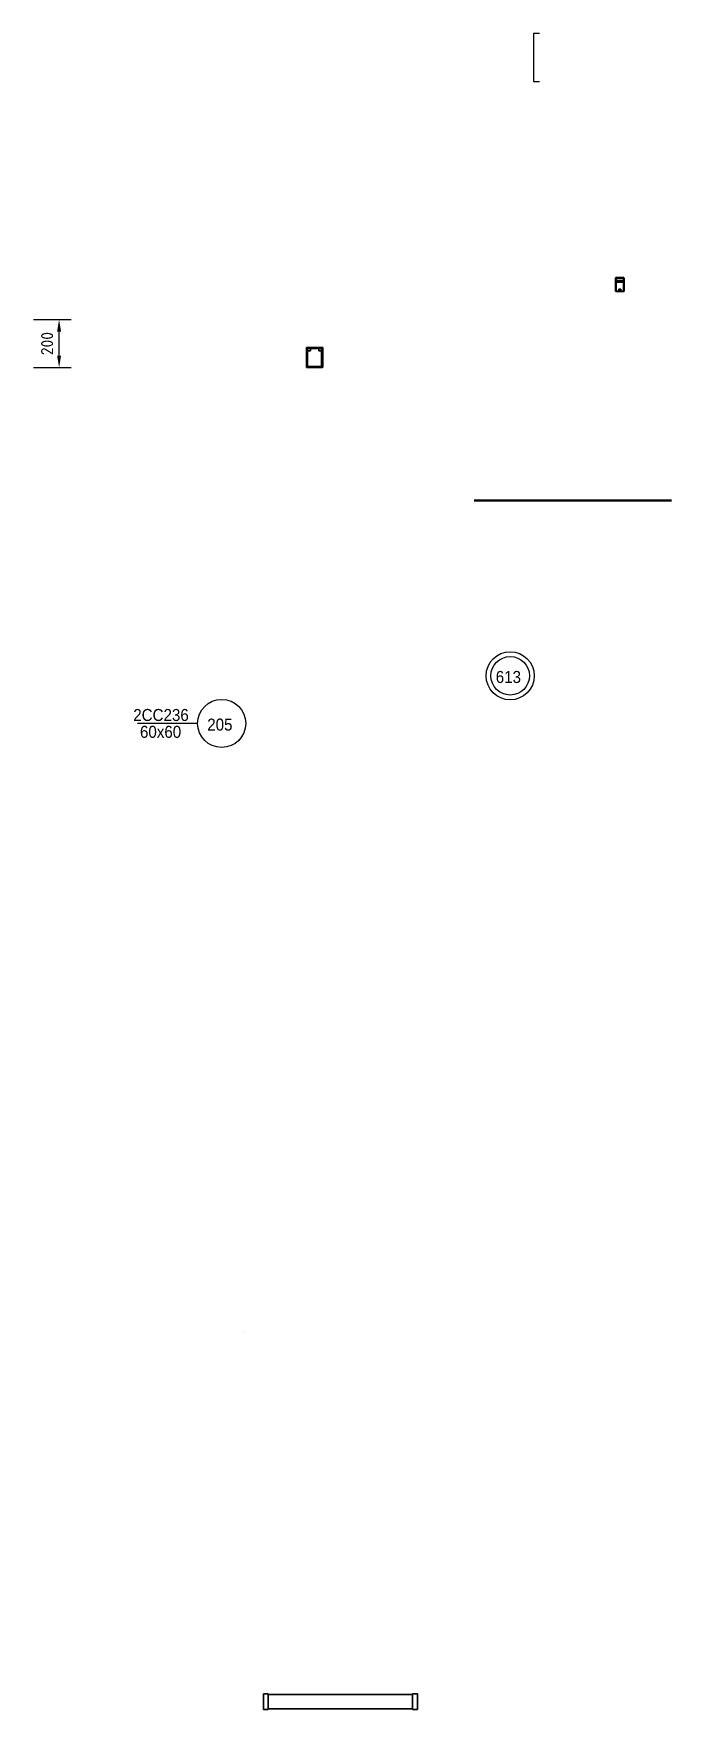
# Model space of a CAD drawing. Header units: millimetres. Extents: x -35117 to 70520, y -28859 to 27816.
# Drawn here: x -16451 to -13800, y -11997 to -5031 of the extents above; entities that cross this region are included whole.
import ezdxf

# ---------------------------------------------------------------- set-up
doc = ezdxf.new("R2010")
doc.units = ezdxf.units.MM
for name, color, linetype in [('CABLE', 6, 'Continuous'), ('DIMENSION', 1, 'Continuous'), ('EQUIPMENT', 7, 'Continuous'), ('FORM', 7, 'Continuous'), ('Насыщение', 7, 'Continuous'), ('ПозицииОборудования', 7, 'Continuous')]:
    doc.layers.add(name, color=color, linetype=linetype)
doc.styles.add('SIMPLEX', font='simplex.shx', dxfattribs={"width": 0.9, "height": 50})
doc.styles.get("Standard").update_dxf_attribs({"font": 'arial.ttf'})
doc.dimstyles.new('М_20 -1', dxfattribs={"dimscale": 0, "dimtxt": 50, "dimasz": 50, "dimexe": 50, "dimexo": 0, "dimgap": 25, "dimtad": 1, "dimdec": 0, "dimrnd": 5, "dimdsep": 46, "dimtxsty": 'SIMPLEX', "dimcen": 50, "dimclrd": 1, "dimclre": 1, "dimclrt": 3, "dimadec": 0, "dimazin": 0, "dimtfac": 1, "dimtdec": 0, "dimtmove": 0, "dimatfit": 3, "dimfxl": 1, "dimtolj": 1, "dimtzin": 0, "dimarcsym": 0})

# ---------------------------------------------------------------- blocks, each defined once
blk = doc.blocks.new('*D47')
at = {"layer": 'Defpoints', "color": 0, "linetype": 'Continuous'}
for p in [(-16450.8, -6219.7), (-16344.5, -6219.7), (-16450.8, -6419.7)]:
    blk.add_point(p, dxfattribs=at)
at = {"layer": 'DIMENSION', "color": 1, "linetype": 'Continuous', "lineweight": -2}
for p, q in [((-16450.8, -6219.7), (-16294.5, -6219.7)), ((-16344.5, -6369.7), (-16344.5, -6269.7)), ((-16450.8, -6419.7), (-16294.5, -6419.7))]:
    blk.add_line(p, q, dxfattribs=at)
at = {"layer": 'DIMENSION', "color": 1, "linetype": 'Continuous'}
for points in [[(-16352.8, -6269.7), (-16336.2, -6269.7), (-16344.5, -6219.7)], [(-16352.8, -6369.7), (-16336.2, -6369.7), (-16344.5, -6419.7)]]:
    blk.add_solid(points, dxfattribs=at)
at = {"layer": 'DIMENSION', "color": 3, "linetype": 'Continuous', "insert": (-16394.5, -6319.7), "char_height": 50, "attachment_point": 5, "rotation": 90, "style": 'SIMPLEX'}
blk.add_mtext('\\A1;200', dxfattribs=at)
blk = doc.blocks.new('1054')
at = {"layer": 'EQUIPMENT', "color": 2, "linetype": 'Continuous', "lineweight": 35}
blk.add_lwpolyline([(-32, 0), (32, 0, 0.414214), (34, 2), (34, 82, 0.414214), (32, 84), (-32, 84, 0.414214), (-34, 82), (-34, 2, 0.414214)], format="xyb", close=True, dxfattribs=at)
for points in [[(-29, 5), (29, 5), (29, 79), (-29, 79)], [(-29, 79), (-17.6, 79), (-17.6, 69.9), (-29, 69.9)], [(17.6, 79), (29, 79), (29, 69.9), (17.6, 69.9)]]:
    blk.add_lwpolyline(points, close=True, dxfattribs=at)
blk = doc.blocks.new('МВ_5')
at = {"layer": 'EQUIPMENT', "color": 2, "linetype": 'Continuous', "lineweight": 35}
for p, q in [((-3.2, -53.8), (-3.2, -57.6)), ((-3.2, -53.8), (-3.2, -57.6)), ((-1.7, -53.8), (-3.2, -53.8)), ((-3.2, -57.6), (3.3, -57.6)), ((-3.2, -57.6), (3.3, -57.6)), ((-1.7, -53), (-1.7, -53.8)), ((-1.7, -53), (-1.1, -53)), ((-1.1, -51.9), (-1.1, -53)), ((1.1, -51.9), (-1.1, -51.9)), ((-1.1, -57.6), (1.1, -57.6)), ((1.1, -51.9), (1.1, -53)), ((1.1, -53), (1.7, -53)), ((1.7, -53), (1.7, -53.8)), ((3.3, -53.8), (1.7, -53.8)), ((3.3, -57.6), (3.3, -53.8)), ((3.3, -57.6), (3.3, -53.8))]:
    blk.add_line(p, q, dxfattribs=at)
blk.add_lwpolyline([(17.5, -2), (17.5, -56, -0.414214), (15.5, -58), (-15.5, -58, -0.414214), (-17.5, -56), (-17.5, -2, -0.414214), (-15.5, 0), (15.5, 0, -0.414214)], format="xyb", close=True, dxfattribs=at)
for points in [[(-3.7, -56), (-15.5, -56), (-15.5, -2), (15.5, -2), (15.5, -56), (3.7, -56)], [(-2.4, -57.6), (-2.4, -57.1)], [(-1.8, -57.6), (-1.8, -57.1)], [(-1.1, -57.6), (-1.1, -57.1)], [(-0.4, -57.6), (-0.4, -57.1)], [(0.2, -57.6), (0.2, -57.1)], [(0.9, -57.6), (0.9, -57.1)], [(1.6, -57.6), (1.6, -57.1)], [(2.2, -57.6), (2.2, -57.1)]]:
    blk.add_lwpolyline(points, dxfattribs=at)
for points in [[(-12.6, -12.2), (12.6, -12.2), (12.6, -18.9), (-12.6, -18.9)], [(-3.7, -58), (3.7, -58), (3.7, -48.5), (-3.7, -48.5)]]:
    blk.add_lwpolyline(points, close=True, dxfattribs=at)
blk = doc.blocks.new('OF4198S')
at = {"layer": 'EQUIPMENT', "color": 2, "linetype": 'Continuous', "lineweight": 35}
for points in [[(-320, 62.5), (-300, 62.5), (-300, -2.5), (-320, -2.5)], [(-300, 60), (300, 60), (300, 0), (-300, 0)], [(-300, 60), (300, 60), (300, 0), (-300, 0)], [(300, 62.5), (320, 62.5), (320, -2.5), (300, -2.5)]]:
    blk.add_lwpolyline(points, close=True, dxfattribs=at)

msp = doc.modelspace()

# ---------------------------------------------------------------- linework, layer by layer
at = {"lineweight": 30}
msp.add_lwpolyline([(-14347.451, -5031.005), (-14372.451, -5031.005), (-14372.451, -5231.005), (-14347.451, -5231.005)], dxfattribs=at)
at = {"layer": 'CABLE', "color": 6, "linetype": 'Continuous', "lineweight": 50}
msp.add_line((-13799.659, -6972.418), (-14619.904, -6972.418), dxfattribs=at)
at = {"layer": 'Насыщение', "color": 1}
for radius in [100, 80]:
    msp.add_circle((-14469.905, -7700.45), radius, dxfattribs=at)
at = {"layer": 'ПозицииОборудования', "color": 1}
msp.add_line((-15768.804, -7898.391), (-16018.384, -7898.391), dxfattribs=at)
msp.add_circle((-15668.804, -7898.391), 100, dxfattribs=at)

# ---------------------------------------------------------------- block references
for name, p in [('МВ_5', (-14014.417, -6045.277)), ('1054', (-15282.798, -6419.417)), ('OF4198S', (-15175.705, -11994.301))]:
    msp.add_blockref(name, p)

# ---------------------------------------------------------------- texts
at = {"layer": 'FORM'}
msp.add_text('108Г-2-6', height=3, rotation=90, dxfattribs=at).set_placement((-15571.734, -10435.86))
at = {"layer": 'Насыщение', "color": 3, "width": 0.9}
msp.add_text('613', height=50, dxfattribs=at).set_placement((-14529.905, -7730.45))
at = {"layer": 'ПозицииОборудования', "color": 3, "width": 0.9}
for s, p in [('2СС236 ', (-16036.25, -7888.391)), ('60x60', (-16008.384, -7958.391)), ('205', (-15728.804, -7928.391))]:
    msp.add_text(s, height=50, dxfattribs=at).set_placement(p)

# ---------------------------------------------------------------- dimensions: what is measured, and where the dimension line sits
at = {"layer": 'DIMENSION', "color": 1, "linetype": 'Continuous'}
dim = msp.add_linear_dim(base=(-16344.492, -6219.669), p1=(-16450.761, -6419.669), p2=(-16450.761, -6219.669), angle=90, dimstyle='М_20 -1', override={"dimscale": 1}, dxfattribs=at)
dim.commit()
dim.dimension.update_dxf_attribs({"geometry": '*D47', "text_midpoint": (-16394.492, -6319.669)})

doc.saveas('drawing.dxf')
